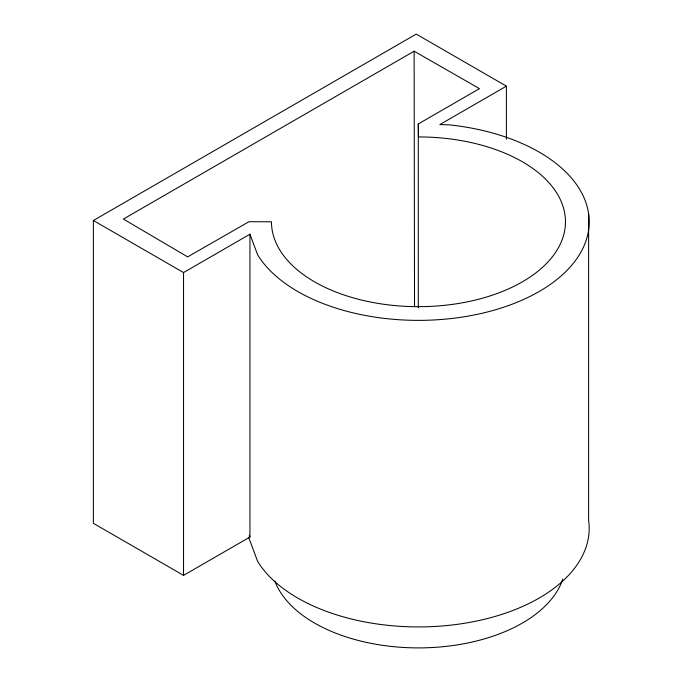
<?xml version="1.0" encoding="UTF-8"?>
<svg xmlns="http://www.w3.org/2000/svg" width="682" height="682" viewBox="0 0 682 682"><rect width="100%" height="100%" fill="white"/><g stroke="black" fill="none" stroke-linecap="round" stroke-linejoin="round"><path stroke-width="1.02" d="M93.383 220.499L183.543 272.561L249.944 234.216L249.944 537.032L183.543 575.378L93.383 523.324L93.383 220.499L416.242 34.1L506.402 86.154L506.402 139.281M414.127 51.21L123.382 219.075L187.644 256.884L248.998 221.693L271.462 221.795A147.005 84.866 0 0 0 418.458 306.67A147.005 84.866 0 0 0 565.463 221.795A147.005 84.866 0 0 0 418.458 136.929L418.296 123.954L479.463 88.634L414.127 51.21L414.528 306.141M506.402 86.154L439.873 124.567L449.097 124.832A170.722 98.566 0 0 1 548.592 285.605A170.722 98.566 0 0 1 257.694 254.966L249.944 234.216M249.288 535.268L249.944 537.032M248.632 537.254L257.694 561.525A170.722 98.566 0 0 0 454.425 624.712A170.722 98.566 0 0 0 588.617 520.349L588.617 213.79M418.296 123.954L418.296 307.735M183.543 272.561L183.543 575.378M562.795 579.112A147.005 84.866 0 0 1 420.214 647.891A147.005 84.866 0 0 1 274.829 581.09"/></g></svg>
